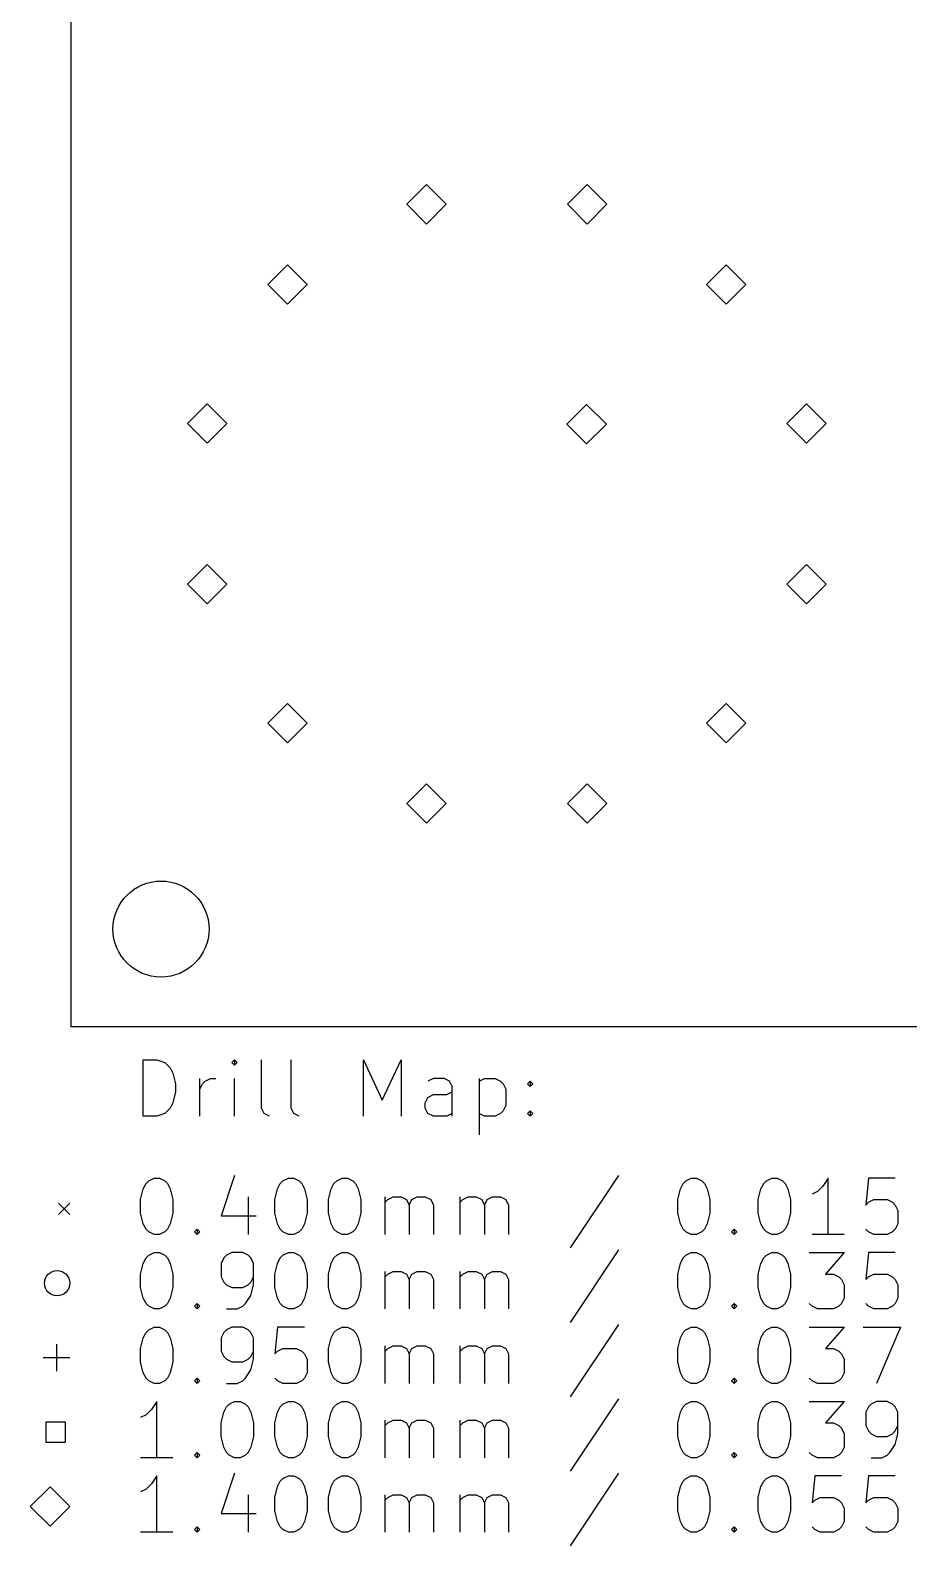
# Model space of a CAD drawing. Extents: x 66 to 189, y -161 to -36.
# Drawn here: x 66 to 97.1, y -161.1 to -107.4 of the extents above; entities that cross this region are included whole.
import ezdxf

# ---------------------------------------------------------------- set-up
doc = ezdxf.new("R2010")
doc.units = 0
doc.layers.add('BLACK', color=7, linetype='CONTINUOUS')

msp = doc.modelspace()

# ---------------------------------------------------------------- linework, layer by layer
at = {"layer": 'BLACK', "linetype": 'CONTINUOUS'}
for p, q in [((67.4, -142.7), (67.4, -35.6)), ((80.003, -112.822), (79.303, -113.522)), ((80.703, -113.522), (80.003, -112.822)), ((85.697, -112.822), (84.997, -113.522)), ((86.397, -113.522), (85.697, -112.822)), ((79.303, -113.522), (80.003, -114.222)), ((80.003, -114.222), (80.703, -113.522)), ((84.997, -113.522), (85.697, -114.222)), ((85.697, -114.222), (86.397, -113.522)), ((75.072, -115.669), (74.372, -116.369)), ((75.772, -116.369), (75.072, -115.669)), ((90.628, -115.669), (89.928, -116.369)), ((91.328, -116.369), (90.628, -115.669)), ((74.372, -116.369), (75.072, -117.069)), ((75.072, -117.069), (75.772, -116.369)), ((89.928, -116.369), (90.628, -117.069)), ((90.628, -117.069), (91.328, -116.369)), ((72.225, -120.6), (71.525, -121.3)), ((72.925, -121.3), (72.225, -120.6)), ((85.678, -120.619), (84.978, -121.319)), ((86.378, -121.319), (85.678, -120.619)), ((93.475, -120.6), (92.775, -121.3)), ((94.175, -121.3), (93.475, -120.6)), ((71.525, -121.3), (72.225, -122)), ((72.225, -122), (72.925, -121.3)), ((84.978, -121.319), (85.678, -122.019)), ((85.678, -122.019), (86.378, -121.319)), ((92.775, -121.3), (93.475, -122)), ((93.475, -122), (94.175, -121.3)), ((72.225, -126.294), (71.525, -126.994)), ((72.925, -126.994), (72.225, -126.294)), ((93.475, -126.294), (92.775, -126.994)), ((94.175, -126.994), (93.475, -126.294)), ((71.525, -126.994), (72.225, -127.694)), ((72.225, -127.694), (72.925, -126.994)), ((92.775, -126.994), (93.475, -127.694)), ((93.475, -127.694), (94.175, -126.994)), ((75.072, -131.225), (74.372, -131.925)), ((75.772, -131.925), (75.072, -131.225)), ((90.628, -131.225), (89.928, -131.925)), ((91.328, -131.925), (90.628, -131.225)), ((74.372, -131.925), (75.072, -132.625)), ((75.072, -132.625), (75.772, -131.925)), ((89.928, -131.925), (90.628, -132.625)), ((90.628, -132.625), (91.328, -131.925)), ((80.003, -134.072), (79.303, -134.772)), ((80.703, -134.772), (80.003, -134.072)), ((85.697, -134.072), (84.997, -134.772)), ((86.397, -134.772), (85.697, -134.072)), ((79.303, -134.772), (80.003, -135.472)), ((80.003, -135.472), (80.703, -134.772)), ((84.997, -134.772), (85.697, -135.472)), ((85.697, -135.472), (86.397, -134.772)), ((188.8, -142.7), (67.4, -142.7)), ((69.957768, -145.864838), (69.957768, -143.864838)), ((69.957768, -143.864838), (70.433958, -143.864838)), ((70.433958, -143.864838), (70.719673, -143.960076)), ((70.719673, -143.960076), (70.910149, -144.150552)), ((73.195863, -143.864838), (73.100625, -143.960076)), ((73.100625, -143.960076), (73.195863, -144.055314)), ((73.291101, -143.960076), (73.195863, -143.864838)), ((73.195863, -143.864838), (73.195863, -144.055314)), ((73.195863, -144.055314), (73.291101, -143.960076)), ((74.148244, -145.579123), (74.148244, -143.864838)), ((75.195863, -145.579123), (75.195863, -143.864838)), ((77.767292, -145.864838), (77.767292, -143.864838)), ((77.767292, -143.864838), (78.433959, -145.293409)), ((78.433959, -145.293409), (79.100625, -143.864838)), ((79.100625, -143.864838), (79.100625, -145.864838)), ((70.910149, -144.150552), (71.005387, -144.341028)), ((71.005387, -144.341028), (71.100625, -144.72198)), ((71.957768, -145.864838), (71.957768, -144.531504)), ((72.148244, -144.626742), (72.33872, -144.531504)), ((72.33872, -144.531504), (72.529197, -144.531504)), ((73.195863, -145.864838), (73.195863, -144.531504)), ((80.243482, -144.531504), (80.053006, -144.626742)), ((80.624435, -144.531504), (80.243482, -144.531504)), ((80.814911, -144.626742), (80.624435, -144.531504)), ((81.86253, -144.531504), (81.86253, -146.531504)), ((81.86253, -144.626742), (82.053006, -144.531504)), ((82.053006, -144.531504), (82.433959, -144.531504)), ((82.433959, -144.531504), (82.624435, -144.626742)), ((71.100625, -145.007695), (71.005387, -145.388647)), ((71.100625, -144.72198), (71.100625, -145.007695)), ((71.957768, -144.912457), (72.053006, -144.72198)), ((72.053006, -144.72198), (72.148244, -144.626742)), ((80.053006, -145.198171), (80.243482, -145.102933)), ((80.243482, -145.102933), (80.719673, -145.102933)), ((80.719673, -145.102933), (80.910149, -145.007695)), ((80.910149, -144.817219), (80.814911, -144.626742)), ((80.910149, -145.864838), (80.910149, -144.817219)), ((82.624435, -144.626742), (82.719673, -144.72198)), ((82.719673, -144.72198), (82.814911, -144.912457)), ((82.814911, -144.912457), (82.814911, -145.483885)), ((83.576816, -144.72198), (83.672054, -144.626742)), ((83.672054, -144.817219), (83.576816, -144.72198)), ((83.672054, -144.626742), (83.767292, -144.72198)), ((83.672054, -144.626742), (83.672054, -144.817219)), ((83.767292, -144.72198), (83.672054, -144.817219)), ((70.910149, -145.579123), (70.719673, -145.7696)), ((71.005387, -145.388647), (70.910149, -145.579123)), ((74.243482, -145.7696), (74.148244, -145.579123)), ((75.291101, -145.7696), (75.195863, -145.579123)), ((79.957768, -145.388647), (80.053006, -145.198171)), ((79.957768, -145.579123), (79.957768, -145.388647)), ((80.053006, -145.7696), (79.957768, -145.579123)), ((82.814911, -145.483885), (82.719673, -145.674361)), ((70.433958, -145.864838), (69.957768, -145.864838)), ((70.719673, -145.7696), (70.433958, -145.864838)), ((74.433958, -145.864838), (74.243482, -145.7696)), ((75.481577, -145.864838), (75.291101, -145.7696)), ((80.243482, -145.864838), (80.053006, -145.7696)), ((80.719673, -145.864838), (80.243482, -145.864838)), ((80.910149, -145.7696), (80.719673, -145.864838)), ((82.053006, -145.864838), (81.86253, -145.7696)), ((82.433959, -145.864838), (82.053006, -145.864838)), ((82.624435, -145.7696), (82.433959, -145.864838)), ((82.719673, -145.674361), (82.624435, -145.7696)), ((83.576816, -145.7696), (83.672054, -145.674361)), ((83.672054, -145.864838), (83.576816, -145.7696)), ((83.672054, -145.674361), (83.767292, -145.7696)), ((83.672054, -145.674361), (83.672054, -145.864838)), ((83.767292, -145.7696), (83.672054, -145.864838)), ((69.957768, -148.44579), (70.053006, -148.255314)), ((70.053006, -148.255314), (70.148244, -148.160076)), ((70.148244, -148.160076), (70.33872, -148.064838)), ((70.33872, -148.064838), (70.529197, -148.064838)), ((70.529197, -148.064838), (70.719673, -148.160076)), ((70.719673, -148.160076), (70.814911, -148.255314)), ((70.814911, -148.255314), (70.910149, -148.44579)), ((73.195863, -147.9696), (72.719673, -149.398171)), ((74.719673, -148.44579), (74.814911, -148.255314)), ((74.814911, -148.255314), (74.910149, -148.160076)), ((74.910149, -148.160076), (75.100625, -148.064838)), ((75.100625, -148.064838), (75.291102, -148.064838)), ((75.291102, -148.064838), (75.481578, -148.160076)), ((75.481578, -148.160076), (75.576816, -148.255314)), ((75.576816, -148.255314), (75.672054, -148.44579)), ((76.624435, -148.44579), (76.719673, -148.255314)), ((76.719673, -148.255314), (76.814911, -148.160076)), ((76.814911, -148.160076), (77.005387, -148.064838)), ((77.005387, -148.064838), (77.195864, -148.064838)), ((77.195864, -148.064838), (77.38634, -148.160076)), ((77.38634, -148.160076), (77.481578, -148.255314)), ((77.481578, -148.255314), (77.576816, -148.44579)), ((86.814912, -147.9696), (85.100627, -150.541028)), ((89.005389, -148.44579), (89.100627, -148.255314)), ((89.100627, -148.255314), (89.195865, -148.160076)), ((89.195865, -148.160076), (89.386341, -148.064838)), ((89.386341, -148.064838), (89.576818, -148.064838)), ((89.576818, -148.064838), (89.767294, -148.160076)), ((89.767294, -148.160076), (89.862532, -148.255314)), ((89.862532, -148.255314), (89.95777, -148.44579)), ((91.862532, -148.44579), (91.95777, -148.255314)), ((91.95777, -148.255314), (92.053008, -148.160076)), ((92.053008, -148.160076), (92.243484, -148.064838)), ((92.243484, -148.064838), (92.433961, -148.064838)), ((92.433961, -148.064838), (92.624437, -148.160076)), ((92.624437, -148.160076), (92.719675, -148.255314)), ((92.719675, -148.255314), (92.814913, -148.44579)), ((94.053008, -148.350552), (93.862532, -148.541028)), ((94.243484, -148.064838), (94.053008, -148.350552)), ((94.243484, -150.064838), (94.243484, -148.064838)), ((95.672056, -148.064838), (95.576818, -149.017219)), ((96.624437, -148.064838), (95.672056, -148.064838)), ((69.86253, -148.826742), (69.957768, -148.44579)), ((69.86253, -149.302933), (69.86253, -148.826742)), ((70.910149, -148.44579), (71.005387, -148.826742)), ((71.005387, -148.826742), (71.005387, -149.302933)), ((73.672054, -148.731504), (73.672054, -150.064838)), ((74.624435, -148.826742), (74.719673, -148.44579)), ((74.624435, -149.302933), (74.624435, -148.826742)), ((75.672054, -148.44579), (75.767292, -148.826742)), ((75.767292, -148.826742), (75.767292, -149.302933)), ((76.529197, -148.826742), (76.624435, -148.44579)), ((76.529197, -149.302933), (76.529197, -148.826742)), ((77.576816, -148.44579), (77.672054, -148.826742)), ((77.672054, -148.826742), (77.672054, -149.302933)), ((78.529197, -150.064838), (78.529197, -148.731504)), ((78.529197, -148.92198), (78.624435, -148.826742)), ((78.624435, -148.826742), (78.814911, -148.731504)), ((78.814911, -148.731504), (79.100626, -148.731504)), ((79.100626, -148.731504), (79.291102, -148.826742)), ((79.291102, -148.826742), (79.38634, -149.017219)), ((79.38634, -149.017219), (79.481578, -148.826742)), ((79.481578, -148.826742), (79.672054, -148.731504)), ((79.672054, -148.731504), (79.957768, -148.731504)), ((79.957768, -148.731504), (80.148245, -148.826742)), ((80.148245, -148.826742), (80.243483, -149.017219)), ((81.195864, -150.064838), (81.195864, -148.731504)), ((81.195864, -148.92198), (81.291102, -148.826742)), ((81.291102, -148.826742), (81.481578, -148.731504)), ((81.481578, -148.731504), (81.767293, -148.731504)), ((81.767293, -148.731504), (81.957769, -148.826742)), ((81.957769, -148.826742), (82.053007, -149.017219)), ((82.053007, -149.017219), (82.148245, -148.826742)), ((82.148245, -148.826742), (82.338721, -148.731504)), ((82.338721, -148.731504), (82.624435, -148.731504)), ((82.624435, -148.731504), (82.814912, -148.826742)), ((82.814912, -148.826742), (82.91015, -149.017219)), ((88.910151, -148.826742), (89.005389, -148.44579)), ((88.910151, -149.302933), (88.910151, -148.826742)), ((89.95777, -148.44579), (90.053008, -148.826742)), ((90.053008, -148.826742), (90.053008, -149.302933)), ((91.767294, -148.826742), (91.862532, -148.44579)), ((91.767294, -149.302933), (91.767294, -148.826742)), ((92.814913, -148.44579), (92.910151, -148.826742)), ((92.910151, -148.826742), (92.910151, -149.302933)), ((93.862532, -148.541028), (93.672056, -148.636266)), ((95.672056, -148.92198), (95.862532, -148.826742)), ((95.862532, -148.826742), (96.338723, -148.826742)), ((96.338723, -148.826742), (96.529199, -148.92198)), ((66.95, -148.95), (67.35, -149.35)), ((67.35, -148.95), (66.95, -149.35)), ((69.957768, -149.683885), (69.86253, -149.302933)), ((71.005387, -149.302933), (70.910149, -149.683885)), ((72.719673, -149.398171), (73.957768, -149.398171)), ((74.719673, -149.683885), (74.624435, -149.302933)), ((75.767292, -149.302933), (75.672054, -149.683885)), ((76.624435, -149.683885), (76.529197, -149.302933)), ((77.672054, -149.302933), (77.576816, -149.683885)), ((79.38634, -149.017219), (79.38634, -150.064838)), ((80.243483, -149.017219), (80.243483, -150.064838)), ((82.053007, -149.017219), (82.053007, -150.064838)), ((82.91015, -149.017219), (82.91015, -150.064838)), ((89.005389, -149.683885), (88.910151, -149.302933)), ((90.053008, -149.302933), (89.95777, -149.683885)), ((91.862532, -149.683885), (91.767294, -149.302933)), ((92.910151, -149.302933), (92.814913, -149.683885)), ((95.576818, -149.017219), (95.672056, -148.92198)), ((96.529199, -148.92198), (96.624437, -149.017219)), ((96.624437, -149.017219), (96.719675, -149.207695)), ((96.719675, -149.207695), (96.719675, -149.683885)), ((70.053006, -149.874361), (69.957768, -149.683885)), ((70.148244, -149.9696), (70.053006, -149.874361)), ((70.814911, -149.874361), (70.719673, -149.9696)), ((70.910149, -149.683885), (70.814911, -149.874361)), ((71.767292, -149.9696), (71.86253, -149.874361)), ((71.86253, -149.874361), (71.957768, -149.9696)), ((71.86253, -149.874361), (71.86253, -150.064838)), ((74.814911, -149.874361), (74.719673, -149.683885)), ((74.910149, -149.9696), (74.814911, -149.874361)), ((75.576816, -149.874361), (75.481578, -149.9696)), ((75.672054, -149.683885), (75.576816, -149.874361)), ((76.719673, -149.874361), (76.624435, -149.683885)), ((76.814911, -149.9696), (76.719673, -149.874361)), ((77.481578, -149.874361), (77.38634, -149.9696)), ((77.576816, -149.683885), (77.481578, -149.874361)), ((89.100627, -149.874361), (89.005389, -149.683885)), ((89.195865, -149.9696), (89.100627, -149.874361)), ((89.862532, -149.874361), (89.767294, -149.9696)), ((89.95777, -149.683885), (89.862532, -149.874361)), ((90.814913, -149.9696), (90.910151, -149.874361)), ((90.910151, -149.874361), (91.005389, -149.9696)), ((90.910151, -149.874361), (90.910151, -150.064838)), ((91.95777, -149.874361), (91.862532, -149.683885)), ((92.053008, -149.9696), (91.95777, -149.874361)), ((92.719675, -149.874361), (92.624437, -149.9696)), ((92.814913, -149.683885), (92.719675, -149.874361)), ((95.672056, -149.9696), (95.576818, -149.874361)), ((96.624437, -149.874361), (96.529199, -149.9696)), ((96.719675, -149.683885), (96.624437, -149.874361)), ((70.33872, -150.064838), (70.148244, -149.9696)), ((70.529197, -150.064838), (70.33872, -150.064838)), ((70.719673, -149.9696), (70.529197, -150.064838)), ((71.86253, -150.064838), (71.767292, -149.9696)), ((71.957768, -149.9696), (71.86253, -150.064838)), ((75.100625, -150.064838), (74.910149, -149.9696)), ((75.291102, -150.064838), (75.100625, -150.064838)), ((75.481578, -149.9696), (75.291102, -150.064838)), ((77.005387, -150.064838), (76.814911, -149.9696)), ((77.195864, -150.064838), (77.005387, -150.064838)), ((77.38634, -149.9696), (77.195864, -150.064838)), ((89.386341, -150.064838), (89.195865, -149.9696)), ((89.576818, -150.064838), (89.386341, -150.064838)), ((89.767294, -149.9696), (89.576818, -150.064838)), ((90.910151, -150.064838), (90.814913, -149.9696)), ((91.005389, -149.9696), (90.910151, -150.064838)), ((92.243484, -150.064838), (92.053008, -149.9696)), ((92.433961, -150.064838), (92.243484, -150.064838)), ((92.624437, -149.9696), (92.433961, -150.064838)), ((94.814913, -150.064838), (93.672056, -150.064838)), ((95.862532, -150.064838), (95.672056, -149.9696)), ((96.338723, -150.064838), (95.862532, -150.064838)), ((96.529199, -149.9696), (96.338723, -150.064838)), ((69.957768, -151.08579), (70.053006, -150.895314)), ((70.053006, -150.895314), (70.148244, -150.800076)), ((70.148244, -150.800076), (70.33872, -150.704838)), ((70.33872, -150.704838), (70.529197, -150.704838)), ((70.529197, -150.704838), (70.719673, -150.800076)), ((70.719673, -150.800076), (70.814911, -150.895314)), ((70.814911, -150.895314), (70.910149, -151.08579)), ((72.814911, -150.895314), (72.719673, -151.08579)), ((72.910149, -150.800076), (72.814911, -150.895314)), ((73.100625, -150.704838), (72.910149, -150.800076)), ((73.481578, -150.704838), (73.100625, -150.704838)), ((73.672054, -150.800076), (73.481578, -150.704838)), ((73.767292, -150.895314), (73.672054, -150.800076)), ((73.86253, -151.08579), (73.767292, -150.895314)), ((74.719673, -151.08579), (74.814911, -150.895314)), ((74.814911, -150.895314), (74.910149, -150.800076)), ((74.910149, -150.800076), (75.100625, -150.704838)), ((75.100625, -150.704838), (75.291102, -150.704838)), ((75.291102, -150.704838), (75.481578, -150.800076)), ((75.481578, -150.800076), (75.576816, -150.895314)), ((75.576816, -150.895314), (75.672054, -151.08579)), ((76.624435, -151.08579), (76.719673, -150.895314)), ((76.719673, -150.895314), (76.814911, -150.800076)), ((76.814911, -150.800076), (77.005387, -150.704838)), ((77.005387, -150.704838), (77.195864, -150.704838)), ((77.195864, -150.704838), (77.38634, -150.800076)), ((77.38634, -150.800076), (77.481578, -150.895314)), ((77.481578, -150.895314), (77.576816, -151.08579)), ((86.814912, -150.6096), (85.100627, -153.181028)), ((89.005389, -151.08579), (89.100627, -150.895314)), ((89.100627, -150.895314), (89.195865, -150.800076)), ((89.195865, -150.800076), (89.386341, -150.704838)), ((89.386341, -150.704838), (89.576818, -150.704838)), ((89.576818, -150.704838), (89.767294, -150.800076)), ((89.767294, -150.800076), (89.862532, -150.895314)), ((89.862532, -150.895314), (89.95777, -151.08579)), ((91.862532, -151.08579), (91.95777, -150.895314)), ((91.95777, -150.895314), (92.053008, -150.800076)), ((92.053008, -150.800076), (92.243484, -150.704838)), ((92.243484, -150.704838), (92.433961, -150.704838)), ((92.433961, -150.704838), (92.624437, -150.800076)), ((92.624437, -150.800076), (92.719675, -150.895314)), ((92.719675, -150.895314), (92.814913, -151.08579)), ((93.576818, -150.704838), (94.814913, -150.704838)), ((94.814913, -150.704838), (94.148246, -151.466742)), ((95.672056, -150.704838), (95.576818, -151.657219)), ((96.624437, -150.704838), (95.672056, -150.704838)), ((69.86253, -151.466742), (69.957768, -151.08579)), ((69.86253, -151.942933), (69.86253, -151.466742)), ((70.910149, -151.08579), (71.005387, -151.466742)), ((71.005387, -151.466742), (71.005387, -151.942933)), ((72.719673, -151.08579), (72.719673, -151.56198)), ((72.719673, -151.56198), (72.814911, -151.752457)), ((73.767292, -151.752457), (73.86253, -151.56198)), ((73.86253, -151.847695), (73.86253, -151.08579)), ((74.624435, -151.466742), (74.719673, -151.08579)), ((74.624435, -151.942933), (74.624435, -151.466742)), ((75.672054, -151.08579), (75.767292, -151.466742)), ((75.767292, -151.466742), (75.767292, -151.942933)), ((76.529197, -151.466742), (76.624435, -151.08579)), ((76.529197, -151.942933), (76.529197, -151.466742)), ((77.576816, -151.08579), (77.672054, -151.466742)), ((77.672054, -151.466742), (77.672054, -151.942933)), ((78.529197, -152.704838), (78.529197, -151.371504)), ((78.529197, -151.56198), (78.624435, -151.466742)), ((78.624435, -151.466742), (78.814911, -151.371504)), ((78.814911, -151.371504), (79.100626, -151.371504)), ((79.100626, -151.371504), (79.291102, -151.466742)), ((79.291102, -151.466742), (79.38634, -151.657219)), ((79.38634, -151.657219), (79.481578, -151.466742)), ((79.481578, -151.466742), (79.672054, -151.371504)), ((79.672054, -151.371504), (79.957768, -151.371504)), ((79.957768, -151.371504), (80.148245, -151.466742)), ((80.148245, -151.466742), (80.243483, -151.657219)), ((81.195864, -152.704838), (81.195864, -151.371504)), ((81.195864, -151.56198), (81.291102, -151.466742)), ((81.291102, -151.466742), (81.481578, -151.371504)), ((81.481578, -151.371504), (81.767293, -151.371504)), ((81.767293, -151.371504), (81.957769, -151.466742)), ((81.957769, -151.466742), (82.053007, -151.657219)), ((82.053007, -151.657219), (82.148245, -151.466742)), ((82.148245, -151.466742), (82.338721, -151.371504)), ((82.338721, -151.371504), (82.624435, -151.371504)), ((82.624435, -151.371504), (82.814912, -151.466742)), ((82.814912, -151.466742), (82.91015, -151.657219)), ((88.910151, -151.466742), (89.005389, -151.08579)), ((88.910151, -151.942933), (88.910151, -151.466742)), ((89.95777, -151.08579), (90.053008, -151.466742)), ((90.053008, -151.466742), (90.053008, -151.942933)), ((91.767294, -151.466742), (91.862532, -151.08579)), ((91.767294, -151.942933), (91.767294, -151.466742)), ((92.814913, -151.08579), (92.910151, -151.466742)), ((92.910151, -151.466742), (92.910151, -151.942933)), ((94.148246, -151.466742), (94.433961, -151.466742)), ((94.433961, -151.466742), (94.624437, -151.56198)), ((94.624437, -151.56198), (94.719675, -151.657219)), ((95.576818, -151.657219), (95.672056, -151.56198)), ((95.672056, -151.56198), (95.862532, -151.466742)), ((95.862532, -151.466742), (96.338723, -151.466742)), ((96.338723, -151.466742), (96.529199, -151.56198)), ((96.529199, -151.56198), (96.624437, -151.657219)), ((69.957768, -152.323885), (69.86253, -151.942933)), ((71.005387, -151.942933), (70.910149, -152.323885)), ((72.814911, -151.752457), (72.910149, -151.847695)), ((72.910149, -151.847695), (73.100625, -151.942933)), ((73.100625, -151.942933), (73.481578, -151.942933)), ((73.481578, -151.942933), (73.672054, -151.847695)), ((73.672054, -151.847695), (73.767292, -151.752457)), ((73.767292, -152.228647), (73.86253, -151.847695)), ((74.719673, -152.323885), (74.624435, -151.942933)), ((75.767292, -151.942933), (75.672054, -152.323885)), ((76.624435, -152.323885), (76.529197, -151.942933)), ((77.672054, -151.942933), (77.576816, -152.323885)), ((79.38634, -151.657219), (79.38634, -152.704838)), ((80.243483, -151.657219), (80.243483, -152.704838)), ((82.053007, -151.657219), (82.053007, -152.704838)), ((82.91015, -151.657219), (82.91015, -152.704838)), ((89.005389, -152.323885), (88.910151, -151.942933)), ((90.053008, -151.942933), (89.95777, -152.323885)), ((91.862532, -152.323885), (91.767294, -151.942933)), ((92.910151, -151.942933), (92.814913, -152.323885)), ((94.719675, -151.657219), (94.814913, -151.847695)), ((94.814913, -151.847695), (94.814913, -152.323885)), ((96.624437, -151.657219), (96.719675, -151.847695)), ((96.719675, -151.847695), (96.719675, -152.323885)), ((70.053006, -152.514361), (69.957768, -152.323885)), ((70.148244, -152.6096), (70.053006, -152.514361)), ((70.33872, -152.704838), (70.148244, -152.6096)), ((70.719673, -152.6096), (70.529197, -152.704838)), ((70.814911, -152.514361), (70.719673, -152.6096)), ((70.910149, -152.323885), (70.814911, -152.514361)), ((71.767292, -152.6096), (71.86253, -152.514361)), ((71.86253, -152.704838), (71.767292, -152.6096)), ((71.86253, -152.514361), (71.957768, -152.6096)), ((71.86253, -152.514361), (71.86253, -152.704838)), ((71.957768, -152.6096), (71.86253, -152.704838)), ((73.291101, -152.704838), (73.481578, -152.6096)), ((73.481578, -152.6096), (73.576816, -152.514361)), ((73.576816, -152.514361), (73.767292, -152.228647)), ((74.814911, -152.514361), (74.719673, -152.323885)), ((74.910149, -152.6096), (74.814911, -152.514361)), ((75.100625, -152.704838), (74.910149, -152.6096)), ((75.481578, -152.6096), (75.291102, -152.704838)), ((75.576816, -152.514361), (75.481578, -152.6096)), ((75.672054, -152.323885), (75.576816, -152.514361)), ((76.719673, -152.514361), (76.624435, -152.323885)), ((76.814911, -152.6096), (76.719673, -152.514361)), ((77.005387, -152.704838), (76.814911, -152.6096)), ((77.38634, -152.6096), (77.195864, -152.704838)), ((77.481578, -152.514361), (77.38634, -152.6096)), ((77.576816, -152.323885), (77.481578, -152.514361)), ((89.100627, -152.514361), (89.005389, -152.323885)), ((89.195865, -152.6096), (89.100627, -152.514361)), ((89.386341, -152.704838), (89.195865, -152.6096)), ((89.767294, -152.6096), (89.576818, -152.704838)), ((89.862532, -152.514361), (89.767294, -152.6096)), ((89.95777, -152.323885), (89.862532, -152.514361)), ((90.814913, -152.6096), (90.910151, -152.514361)), ((90.910151, -152.704838), (90.814913, -152.6096)), ((90.910151, -152.514361), (91.005389, -152.6096)), ((90.910151, -152.514361), (90.910151, -152.704838)), ((91.005389, -152.6096), (90.910151, -152.704838)), ((91.95777, -152.514361), (91.862532, -152.323885)), ((92.053008, -152.6096), (91.95777, -152.514361)), ((92.243484, -152.704838), (92.053008, -152.6096)), ((92.624437, -152.6096), (92.433961, -152.704838)), ((92.719675, -152.514361), (92.624437, -152.6096)), ((92.814913, -152.323885), (92.719675, -152.514361)), ((93.672056, -152.6096), (93.576818, -152.514361)), ((93.862532, -152.704838), (93.672056, -152.6096)), ((94.624437, -152.6096), (94.433961, -152.704838)), ((94.719675, -152.514361), (94.624437, -152.6096)), ((94.814913, -152.323885), (94.719675, -152.514361)), ((95.672056, -152.6096), (95.576818, -152.514361)), ((95.862532, -152.704838), (95.672056, -152.6096)), ((96.529199, -152.6096), (96.338723, -152.704838)), ((96.624437, -152.514361), (96.529199, -152.6096)), ((96.719675, -152.323885), (96.624437, -152.514361)), ((70.529197, -152.704838), (70.33872, -152.704838)), ((72.910149, -152.704838), (73.291101, -152.704838)), ((75.291102, -152.704838), (75.100625, -152.704838)), ((77.195864, -152.704838), (77.005387, -152.704838)), ((89.576818, -152.704838), (89.386341, -152.704838)), ((92.433961, -152.704838), (92.243484, -152.704838)), ((94.433961, -152.704838), (93.862532, -152.704838)), ((96.338723, -152.704838), (95.862532, -152.704838)), ((69.86253, -154.106742), (69.957768, -153.72579)), ((69.957768, -153.72579), (70.053006, -153.535314)), ((70.053006, -153.535314), (70.148244, -153.440076)), ((70.148244, -153.440076), (70.33872, -153.344838)), ((70.33872, -153.344838), (70.529197, -153.344838)), ((70.529197, -153.344838), (70.719673, -153.440076)), ((70.719673, -153.440076), (70.814911, -153.535314)), ((70.814911, -153.535314), (70.910149, -153.72579)), ((70.910149, -153.72579), (71.005387, -154.106742)), ((72.814911, -153.535314), (72.719673, -153.72579)), ((72.719673, -153.72579), (72.719673, -154.20198)), ((72.910149, -153.440076), (72.814911, -153.535314)), ((73.100625, -153.344838), (72.910149, -153.440076)), ((73.481578, -153.344838), (73.100625, -153.344838)), ((73.672054, -153.440076), (73.481578, -153.344838)), ((73.767292, -153.535314), (73.672054, -153.440076)), ((73.86253, -153.72579), (73.767292, -153.535314)), ((73.86253, -154.487695), (73.86253, -153.72579)), ((74.719673, -153.344838), (74.624435, -154.297219)), ((75.672054, -153.344838), (74.719673, -153.344838)), ((76.529197, -154.106742), (76.624435, -153.72579)), ((76.624435, -153.72579), (76.719673, -153.535314)), ((76.719673, -153.535314), (76.814911, -153.440076)), ((76.814911, -153.440076), (77.005387, -153.344838)), ((77.005387, -153.344838), (77.195864, -153.344838)), ((77.195864, -153.344838), (77.38634, -153.440076)), ((77.38634, -153.440076), (77.481578, -153.535314)), ((77.481578, -153.535314), (77.576816, -153.72579)), ((77.576816, -153.72579), (77.672054, -154.106742)), ((86.814912, -153.2496), (85.100627, -155.821028)), ((88.910151, -154.106742), (89.005389, -153.72579)), ((89.005389, -153.72579), (89.100627, -153.535314)), ((89.100627, -153.535314), (89.195865, -153.440076)), ((89.195865, -153.440076), (89.386341, -153.344838)), ((89.386341, -153.344838), (89.576818, -153.344838)), ((89.576818, -153.344838), (89.767294, -153.440076)), ((89.767294, -153.440076), (89.862532, -153.535314)), ((89.862532, -153.535314), (89.95777, -153.72579)), ((89.95777, -153.72579), (90.053008, -154.106742)), ((91.767294, -154.106742), (91.862532, -153.72579)), ((91.862532, -153.72579), (91.95777, -153.535314)), ((91.95777, -153.535314), (92.053008, -153.440076)), ((92.053008, -153.440076), (92.243484, -153.344838)), ((92.243484, -153.344838), (92.433961, -153.344838)), ((92.433961, -153.344838), (92.624437, -153.440076)), ((92.624437, -153.440076), (92.719675, -153.535314)), ((92.719675, -153.535314), (92.814913, -153.72579)), ((92.814913, -153.72579), (92.910151, -154.106742)), ((93.576818, -153.344838), (94.814913, -153.344838)), ((94.814913, -153.344838), (94.148246, -154.106742)), ((95.48158, -153.344838), (96.814913, -153.344838)), ((96.814913, -153.344838), (95.95777, -155.344838)), ((66.875, -153.955), (66.875, -154.905)), ((69.86253, -154.582933), (69.86253, -154.106742)), ((71.005387, -154.106742), (71.005387, -154.582933)), ((72.719673, -154.20198), (72.814911, -154.392457)), ((73.767292, -154.392457), (73.86253, -154.20198)), ((74.624435, -154.297219), (74.719673, -154.20198)), ((74.719673, -154.20198), (74.910149, -154.106742)), ((74.910149, -154.106742), (75.38634, -154.106742)), ((75.38634, -154.106742), (75.576816, -154.20198)), ((75.576816, -154.20198), (75.672054, -154.297219)), ((76.529197, -154.582933), (76.529197, -154.106742)), ((77.672054, -154.106742), (77.672054, -154.582933)), ((78.529197, -155.344838), (78.529197, -154.011504)), ((78.529197, -154.20198), (78.624435, -154.106742)), ((78.624435, -154.106742), (78.814911, -154.011504)), ((78.814911, -154.011504), (79.100626, -154.011504)), ((79.100626, -154.011504), (79.291102, -154.106742)), ((79.291102, -154.106742), (79.38634, -154.297219)), ((79.38634, -154.297219), (79.481578, -154.106742)), ((79.481578, -154.106742), (79.672054, -154.011504)), ((79.672054, -154.011504), (79.957768, -154.011504)), ((79.957768, -154.011504), (80.148245, -154.106742)), ((80.148245, -154.106742), (80.243483, -154.297219)), ((81.195864, -155.344838), (81.195864, -154.011504)), ((81.195864, -154.20198), (81.291102, -154.106742)), ((81.291102, -154.106742), (81.481578, -154.011504)), ((81.481578, -154.011504), (81.767293, -154.011504)), ((81.767293, -154.011504), (81.957769, -154.106742)), ((81.957769, -154.106742), (82.053007, -154.297219)), ((82.053007, -154.297219), (82.148245, -154.106742)), ((82.148245, -154.106742), (82.338721, -154.011504)), ((82.338721, -154.011504), (82.624435, -154.011504)), ((82.624435, -154.011504), (82.814912, -154.106742)), ((82.814912, -154.106742), (82.91015, -154.297219)), ((88.910151, -154.582933), (88.910151, -154.106742)), ((90.053008, -154.106742), (90.053008, -154.582933)), ((91.767294, -154.582933), (91.767294, -154.106742)), ((92.910151, -154.106742), (92.910151, -154.582933)), ((94.148246, -154.106742), (94.433961, -154.106742)), ((94.433961, -154.106742), (94.624437, -154.20198)), ((94.624437, -154.20198), (94.719675, -154.297219)), ((66.4, -154.43), (67.35, -154.43)), ((69.957768, -154.963885), (69.86253, -154.582933)), ((71.005387, -154.582933), (70.910149, -154.963885)), ((72.814911, -154.392457), (72.910149, -154.487695)), ((72.910149, -154.487695), (73.100625, -154.582933)), ((73.100625, -154.582933), (73.481578, -154.582933)), ((73.481578, -154.582933), (73.672054, -154.487695)), ((73.672054, -154.487695), (73.767292, -154.392457)), ((73.767292, -154.868647), (73.86253, -154.487695)), ((75.672054, -154.297219), (75.767292, -154.487695)), ((75.767292, -154.487695), (75.767292, -154.963885)), ((76.624435, -154.963885), (76.529197, -154.582933)), ((77.672054, -154.582933), (77.576816, -154.963885)), ((79.38634, -154.297219), (79.38634, -155.344838)), ((80.243483, -154.297219), (80.243483, -155.344838)), ((82.053007, -154.297219), (82.053007, -155.344838)), ((82.91015, -154.297219), (82.91015, -155.344838)), ((89.005389, -154.963885), (88.910151, -154.582933)), ((90.053008, -154.582933), (89.95777, -154.963885)), ((91.862532, -154.963885), (91.767294, -154.582933)), ((92.910151, -154.582933), (92.814913, -154.963885)), ((94.719675, -154.297219), (94.814913, -154.487695)), ((94.814913, -154.487695), (94.814913, -154.963885)), ((70.053006, -155.154361), (69.957768, -154.963885)), ((70.148244, -155.2496), (70.053006, -155.154361)), ((70.33872, -155.344838), (70.148244, -155.2496)), ((70.719673, -155.2496), (70.529197, -155.344838)), ((70.814911, -155.154361), (70.719673, -155.2496)), ((70.910149, -154.963885), (70.814911, -155.154361)), ((71.767292, -155.2496), (71.86253, -155.154361)), ((71.86253, -155.344838), (71.767292, -155.2496)), ((71.86253, -155.154361), (71.957768, -155.2496)), ((71.86253, -155.154361), (71.86253, -155.344838)), ((71.957768, -155.2496), (71.86253, -155.344838)), ((73.291101, -155.344838), (73.481578, -155.2496)), ((73.481578, -155.2496), (73.576816, -155.154361)), ((73.576816, -155.154361), (73.767292, -154.868647)), ((74.719673, -155.2496), (74.624435, -155.154361)), ((74.910149, -155.344838), (74.719673, -155.2496)), ((75.576816, -155.2496), (75.38634, -155.344838)), ((75.672054, -155.154361), (75.576816, -155.2496)), ((75.767292, -154.963885), (75.672054, -155.154361)), ((76.719673, -155.154361), (76.624435, -154.963885)), ((76.814911, -155.2496), (76.719673, -155.154361)), ((77.005387, -155.344838), (76.814911, -155.2496)), ((77.38634, -155.2496), (77.195864, -155.344838)), ((77.481578, -155.154361), (77.38634, -155.2496)), ((77.576816, -154.963885), (77.481578, -155.154361)), ((89.100627, -155.154361), (89.005389, -154.963885)), ((89.195865, -155.2496), (89.100627, -155.154361)), ((89.386341, -155.344838), (89.195865, -155.2496)), ((89.767294, -155.2496), (89.576818, -155.344838)), ((89.862532, -155.154361), (89.767294, -155.2496)), ((89.95777, -154.963885), (89.862532, -155.154361)), ((90.814913, -155.2496), (90.910151, -155.154361)), ((90.910151, -155.344838), (90.814913, -155.2496)), ((90.910151, -155.154361), (91.005389, -155.2496)), ((90.910151, -155.154361), (90.910151, -155.344838)), ((91.005389, -155.2496), (90.910151, -155.344838)), ((91.95777, -155.154361), (91.862532, -154.963885)), ((92.053008, -155.2496), (91.95777, -155.154361)), ((92.243484, -155.344838), (92.053008, -155.2496)), ((92.624437, -155.2496), (92.433961, -155.344838)), ((92.719675, -155.154361), (92.624437, -155.2496)), ((92.814913, -154.963885), (92.719675, -155.154361)), ((93.672056, -155.2496), (93.576818, -155.154361)), ((93.862532, -155.344838), (93.672056, -155.2496)), ((94.624437, -155.2496), (94.433961, -155.344838)), ((94.719675, -155.154361), (94.624437, -155.2496)), ((94.814913, -154.963885), (94.719675, -155.154361)), ((70.529197, -155.344838), (70.33872, -155.344838)), ((72.910149, -155.344838), (73.291101, -155.344838)), ((75.38634, -155.344838), (74.910149, -155.344838)), ((77.195864, -155.344838), (77.005387, -155.344838)), ((89.576818, -155.344838), (89.386341, -155.344838)), ((92.433961, -155.344838), (92.243484, -155.344838)), ((94.433961, -155.344838), (93.862532, -155.344838)), ((70.243482, -156.270552), (70.053006, -156.461028)), ((70.433958, -155.984838), (70.243482, -156.270552)), ((70.433958, -157.984838), (70.433958, -155.984838)), ((72.719673, -156.746742), (72.814911, -156.36579)), ((72.814911, -156.36579), (72.910149, -156.175314)), ((72.910149, -156.175314), (73.005387, -156.080076)), ((73.005387, -156.080076), (73.195863, -155.984838)), ((73.195863, -155.984838), (73.38634, -155.984838)), ((73.38634, -155.984838), (73.576816, -156.080076)), ((73.576816, -156.080076), (73.672054, -156.175314)), ((73.672054, -156.175314), (73.767292, -156.36579)), ((73.767292, -156.36579), (73.86253, -156.746742)), ((74.624435, -156.746742), (74.719673, -156.36579)), ((74.719673, -156.36579), (74.814911, -156.175314)), ((74.814911, -156.175314), (74.910149, -156.080076)), ((74.910149, -156.080076), (75.100625, -155.984838)), ((75.100625, -155.984838), (75.291102, -155.984838)), ((75.291102, -155.984838), (75.481578, -156.080076)), ((75.481578, -156.080076), (75.576816, -156.175314)), ((75.576816, -156.175314), (75.672054, -156.36579)), ((75.672054, -156.36579), (75.767292, -156.746742)), ((76.529197, -156.746742), (76.624435, -156.36579)), ((76.624435, -156.36579), (76.719673, -156.175314)), ((76.719673, -156.175314), (76.814911, -156.080076)), ((76.814911, -156.080076), (77.005387, -155.984838)), ((77.005387, -155.984838), (77.195864, -155.984838)), ((77.195864, -155.984838), (77.38634, -156.080076)), ((77.38634, -156.080076), (77.481578, -156.175314)), ((77.481578, -156.175314), (77.576816, -156.36579)), ((77.576816, -156.36579), (77.672054, -156.746742)), ((86.814912, -155.8896), (85.100627, -158.461028)), ((88.910151, -156.746742), (89.005389, -156.36579)), ((89.005389, -156.36579), (89.100627, -156.175314)), ((89.100627, -156.175314), (89.195865, -156.080076)), ((89.195865, -156.080076), (89.386341, -155.984838)), ((89.386341, -155.984838), (89.576818, -155.984838)), ((89.576818, -155.984838), (89.767294, -156.080076)), ((89.767294, -156.080076), (89.862532, -156.175314)), ((89.862532, -156.175314), (89.95777, -156.36579)), ((89.95777, -156.36579), (90.053008, -156.746742)), ((91.767294, -156.746742), (91.862532, -156.36579)), ((91.862532, -156.36579), (91.95777, -156.175314)), ((91.95777, -156.175314), (92.053008, -156.080076)), ((92.053008, -156.080076), (92.243484, -155.984838)), ((92.243484, -155.984838), (92.433961, -155.984838)), ((92.433961, -155.984838), (92.624437, -156.080076)), ((92.624437, -156.080076), (92.719675, -156.175314)), ((92.719675, -156.175314), (92.814913, -156.36579)), ((92.814913, -156.36579), (92.910151, -156.746742)), ((93.576818, -155.984838), (94.814913, -155.984838)), ((94.814913, -155.984838), (94.148246, -156.746742)), ((95.672056, -156.175314), (95.576818, -156.36579)), ((95.576818, -156.36579), (95.576818, -156.84198)), ((95.767294, -156.080076), (95.672056, -156.175314)), ((95.95777, -155.984838), (95.767294, -156.080076)), ((96.338723, -155.984838), (95.95777, -155.984838)), ((96.529199, -156.080076), (96.338723, -155.984838)), ((96.624437, -156.175314), (96.529199, -156.080076)), ((96.719675, -156.36579), (96.624437, -156.175314)), ((96.719675, -157.127695), (96.719675, -156.36579)), ((67.203557, -156.716443), (66.496443, -156.716443)), ((66.496443, -156.716443), (66.496443, -157.423557)), ((67.203557, -157.423557), (67.203557, -156.716443)), ((70.053006, -156.461028), (69.86253, -156.556266)), ((72.719673, -157.222933), (72.719673, -156.746742)), ((73.86253, -156.746742), (73.86253, -157.222933)), ((74.624435, -157.222933), (74.624435, -156.746742)), ((75.767292, -156.746742), (75.767292, -157.222933)), ((76.529197, -157.222933), (76.529197, -156.746742)), ((77.672054, -156.746742), (77.672054, -157.222933)), ((78.529197, -157.984838), (78.529197, -156.651504)), ((78.529197, -156.84198), (78.624435, -156.746742)), ((78.624435, -156.746742), (78.814911, -156.651504)), ((78.814911, -156.651504), (79.100626, -156.651504)), ((79.100626, -156.651504), (79.291102, -156.746742)), ((79.291102, -156.746742), (79.38634, -156.937219)), ((79.38634, -156.937219), (79.481578, -156.746742)), ((79.38634, -156.937219), (79.38634, -157.984838)), ((79.481578, -156.746742), (79.672054, -156.651504)), ((79.672054, -156.651504), (79.957768, -156.651504)), ((79.957768, -156.651504), (80.148245, -156.746742)), ((80.148245, -156.746742), (80.243483, -156.937219)), ((80.243483, -156.937219), (80.243483, -157.984838)), ((81.195864, -157.984838), (81.195864, -156.651504)), ((81.195864, -156.84198), (81.291102, -156.746742)), ((81.291102, -156.746742), (81.481578, -156.651504)), ((81.481578, -156.651504), (81.767293, -156.651504)), ((81.767293, -156.651504), (81.957769, -156.746742)), ((81.957769, -156.746742), (82.053007, -156.937219)), ((82.053007, -156.937219), (82.148245, -156.746742)), ((82.053007, -156.937219), (82.053007, -157.984838)), ((82.148245, -156.746742), (82.338721, -156.651504)), ((82.338721, -156.651504), (82.624435, -156.651504)), ((82.624435, -156.651504), (82.814912, -156.746742)), ((82.814912, -156.746742), (82.91015, -156.937219)), ((82.91015, -156.937219), (82.91015, -157.984838)), ((88.910151, -157.222933), (88.910151, -156.746742)), ((90.053008, -156.746742), (90.053008, -157.222933)), ((91.767294, -157.222933), (91.767294, -156.746742)), ((92.910151, -156.746742), (92.910151, -157.222933)), ((94.148246, -156.746742), (94.433961, -156.746742)), ((94.433961, -156.746742), (94.624437, -156.84198)), ((94.624437, -156.84198), (94.719675, -156.937219)), ((94.719675, -156.937219), (94.814913, -157.127695)), ((95.576818, -156.84198), (95.672056, -157.032457)), ((96.624437, -157.032457), (96.719675, -156.84198)), ((66.496443, -157.423557), (67.203557, -157.423557)), ((72.814911, -157.603885), (72.719673, -157.222933)), ((73.86253, -157.222933), (73.767292, -157.603885)), ((74.719673, -157.603885), (74.624435, -157.222933)), ((75.767292, -157.222933), (75.672054, -157.603885)), ((76.624435, -157.603885), (76.529197, -157.222933)), ((77.672054, -157.222933), (77.576816, -157.603885)), ((89.005389, -157.603885), (88.910151, -157.222933)), ((90.053008, -157.222933), (89.95777, -157.603885)), ((91.862532, -157.603885), (91.767294, -157.222933)), ((92.910151, -157.222933), (92.814913, -157.603885)), ((94.814913, -157.127695), (94.814913, -157.603885)), ((95.672056, -157.032457), (95.767294, -157.127695)), ((95.767294, -157.127695), (95.95777, -157.222933)), ((95.95777, -157.222933), (96.338723, -157.222933)), ((96.338723, -157.222933), (96.529199, -157.127695)), ((96.529199, -157.127695), (96.624437, -157.032457)), ((96.624437, -157.508647), (96.719675, -157.127695)), ((71.005387, -157.984838), (69.86253, -157.984838)), ((71.767292, -157.8896), (71.86253, -157.794361)), ((71.86253, -157.984838), (71.767292, -157.8896)), ((71.86253, -157.794361), (71.957768, -157.8896)), ((71.86253, -157.794361), (71.86253, -157.984838)), ((71.957768, -157.8896), (71.86253, -157.984838)), ((72.910149, -157.794361), (72.814911, -157.603885)), ((73.005387, -157.8896), (72.910149, -157.794361)), ((73.195863, -157.984838), (73.005387, -157.8896)), ((73.38634, -157.984838), (73.195863, -157.984838)), ((73.576816, -157.8896), (73.38634, -157.984838)), ((73.672054, -157.794361), (73.576816, -157.8896)), ((73.767292, -157.603885), (73.672054, -157.794361)), ((74.814911, -157.794361), (74.719673, -157.603885)), ((74.910149, -157.8896), (74.814911, -157.794361)), ((75.100625, -157.984838), (74.910149, -157.8896)), ((75.291102, -157.984838), (75.100625, -157.984838)), ((75.481578, -157.8896), (75.291102, -157.984838)), ((75.576816, -157.794361), (75.481578, -157.8896)), ((75.672054, -157.603885), (75.576816, -157.794361)), ((76.719673, -157.794361), (76.624435, -157.603885)), ((76.814911, -157.8896), (76.719673, -157.794361)), ((77.005387, -157.984838), (76.814911, -157.8896)), ((77.195864, -157.984838), (77.005387, -157.984838)), ((77.38634, -157.8896), (77.195864, -157.984838)), ((77.481578, -157.794361), (77.38634, -157.8896)), ((77.576816, -157.603885), (77.481578, -157.794361)), ((89.100627, -157.794361), (89.005389, -157.603885)), ((89.195865, -157.8896), (89.100627, -157.794361)), ((89.386341, -157.984838), (89.195865, -157.8896)), ((89.576818, -157.984838), (89.386341, -157.984838)), ((89.767294, -157.8896), (89.576818, -157.984838)), ((89.862532, -157.794361), (89.767294, -157.8896)), ((89.95777, -157.603885), (89.862532, -157.794361)), ((90.814913, -157.8896), (90.910151, -157.794361)), ((90.910151, -157.984838), (90.814913, -157.8896)), ((90.910151, -157.794361), (91.005389, -157.8896)), ((90.910151, -157.794361), (90.910151, -157.984838)), ((91.005389, -157.8896), (90.910151, -157.984838)), ((91.95777, -157.794361), (91.862532, -157.603885)), ((92.053008, -157.8896), (91.95777, -157.794361)), ((92.243484, -157.984838), (92.053008, -157.8896)), ((92.433961, -157.984838), (92.243484, -157.984838)), ((92.624437, -157.8896), (92.433961, -157.984838)), ((92.719675, -157.794361), (92.624437, -157.8896)), ((92.814913, -157.603885), (92.719675, -157.794361)), ((93.672056, -157.8896), (93.576818, -157.794361)), ((93.862532, -157.984838), (93.672056, -157.8896)), ((94.433961, -157.984838), (93.862532, -157.984838)), ((94.624437, -157.8896), (94.433961, -157.984838)), ((94.719675, -157.794361), (94.624437, -157.8896)), ((94.814913, -157.603885), (94.719675, -157.794361)), ((95.767294, -157.984838), (96.148246, -157.984838)), ((96.148246, -157.984838), (96.338723, -157.8896)), ((96.338723, -157.8896), (96.433961, -157.794361)), ((96.433961, -157.794361), (96.624437, -157.508647)), ((73.195863, -158.5296), (72.719673, -159.958171)), ((86.814912, -158.5296), (85.100627, -161.101028)), ((66.65, -159.01), (65.95, -159.71)), ((67.35, -159.71), (66.65, -159.01)), ((70.053006, -159.101028), (69.86253, -159.196266)), ((70.243482, -158.910552), (70.053006, -159.101028)), ((70.433958, -158.624838), (70.243482, -158.910552)), ((70.433958, -160.624838), (70.433958, -158.624838)), ((74.624435, -159.386742), (74.719673, -159.00579)), ((74.719673, -159.00579), (74.814911, -158.815314)), ((74.814911, -158.815314), (74.910149, -158.720076)), ((74.910149, -158.720076), (75.100625, -158.624838)), ((75.100625, -158.624838), (75.291102, -158.624838)), ((75.291102, -158.624838), (75.481578, -158.720076)), ((75.481578, -158.720076), (75.576816, -158.815314)), ((75.576816, -158.815314), (75.672054, -159.00579)), ((75.672054, -159.00579), (75.767292, -159.386742)), ((76.529197, -159.386742), (76.624435, -159.00579)), ((76.624435, -159.00579), (76.719673, -158.815314)), ((76.719673, -158.815314), (76.814911, -158.720076)), ((76.814911, -158.720076), (77.005387, -158.624838)), ((77.005387, -158.624838), (77.195864, -158.624838)), ((77.195864, -158.624838), (77.38634, -158.720076)), ((77.38634, -158.720076), (77.481578, -158.815314)), ((77.481578, -158.815314), (77.576816, -159.00579)), ((77.576816, -159.00579), (77.672054, -159.386742)), ((88.910151, -159.386742), (89.005389, -159.00579)), ((89.005389, -159.00579), (89.100627, -158.815314)), ((89.100627, -158.815314), (89.195865, -158.720076)), ((89.195865, -158.720076), (89.386341, -158.624838)), ((89.386341, -158.624838), (89.576818, -158.624838)), ((89.576818, -158.624838), (89.767294, -158.720076)), ((89.767294, -158.720076), (89.862532, -158.815314)), ((89.862532, -158.815314), (89.95777, -159.00579)), ((89.95777, -159.00579), (90.053008, -159.386742)), ((91.767294, -159.386742), (91.862532, -159.00579)), ((91.862532, -159.00579), (91.95777, -158.815314)), ((91.95777, -158.815314), (92.053008, -158.720076)), ((92.053008, -158.720076), (92.243484, -158.624838)), ((92.243484, -158.624838), (92.433961, -158.624838)), ((92.433961, -158.624838), (92.624437, -158.720076)), ((92.624437, -158.720076), (92.719675, -158.815314)), ((92.719675, -158.815314), (92.814913, -159.00579)), ((92.814913, -159.00579), (92.910151, -159.386742)), ((93.767294, -158.624838), (93.672056, -159.577219)), ((94.719675, -158.624838), (93.767294, -158.624838)), ((95.672056, -158.624838), (95.576818, -159.577219)), ((96.624437, -158.624838), (95.672056, -158.624838)), ((73.672054, -159.291504), (73.672054, -160.624838)), ((74.624435, -159.862933), (74.624435, -159.386742)), ((75.767292, -159.386742), (75.767292, -159.862933)), ((76.529197, -159.862933), (76.529197, -159.386742)), ((77.672054, -159.386742), (77.672054, -159.862933)), ((78.529197, -160.624838), (78.529197, -159.291504)), ((78.529197, -159.48198), (78.624435, -159.386742)), ((78.624435, -159.386742), (78.814911, -159.291504)), ((78.814911, -159.291504), (79.100626, -159.291504)), ((79.100626, -159.291504), (79.291102, -159.386742)), ((79.291102, -159.386742), (79.38634, -159.577219)), ((79.38634, -159.577219), (79.481578, -159.386742)), ((79.38634, -159.577219), (79.38634, -160.624838)), ((79.481578, -159.386742), (79.672054, -159.291504)), ((79.672054, -159.291504), (79.957768, -159.291504)), ((79.957768, -159.291504), (80.148245, -159.386742)), ((80.148245, -159.386742), (80.243483, -159.577219)), ((80.243483, -159.577219), (80.243483, -160.624838)), ((81.195864, -160.624838), (81.195864, -159.291504)), ((81.195864, -159.48198), (81.291102, -159.386742)), ((81.291102, -159.386742), (81.481578, -159.291504)), ((81.481578, -159.291504), (81.767293, -159.291504)), ((81.767293, -159.291504), (81.957769, -159.386742)), ((81.957769, -159.386742), (82.053007, -159.577219)), ((82.053007, -159.577219), (82.148245, -159.386742)), ((82.053007, -159.577219), (82.053007, -160.624838)), ((82.148245, -159.386742), (82.338721, -159.291504)), ((82.338721, -159.291504), (82.624435, -159.291504)), ((82.624435, -159.291504), (82.814912, -159.386742)), ((82.814912, -159.386742), (82.91015, -159.577219)), ((82.91015, -159.577219), (82.91015, -160.624838)), ((88.910151, -159.862933), (88.910151, -159.386742)), ((90.053008, -159.386742), (90.053008, -159.862933)), ((91.767294, -159.862933), (91.767294, -159.386742)), ((92.910151, -159.386742), (92.910151, -159.862933)), ((93.672056, -159.577219), (93.767294, -159.48198)), ((93.767294, -159.48198), (93.95777, -159.386742)), ((93.95777, -159.386742), (94.433961, -159.386742)), ((94.433961, -159.386742), (94.624437, -159.48198)), ((94.624437, -159.48198), (94.719675, -159.577219)), ((94.719675, -159.577219), (94.814913, -159.767695)), ((95.576818, -159.577219), (95.672056, -159.48198)), ((95.672056, -159.48198), (95.862532, -159.386742)), ((95.862532, -159.386742), (96.338723, -159.386742)), ((96.338723, -159.386742), (96.529199, -159.48198)), ((96.529199, -159.48198), (96.624437, -159.577219)), ((96.624437, -159.577219), (96.719675, -159.767695)), ((65.95, -159.71), (66.65, -160.41)), ((66.65, -160.41), (67.35, -159.71)), ((72.719673, -159.958171), (73.957768, -159.958171)), ((74.719673, -160.243885), (74.624435, -159.862933)), ((75.767292, -159.862933), (75.672054, -160.243885)), ((76.624435, -160.243885), (76.529197, -159.862933)), ((77.672054, -159.862933), (77.576816, -160.243885)), ((89.005389, -160.243885), (88.910151, -159.862933)), ((90.053008, -159.862933), (89.95777, -160.243885)), ((91.862532, -160.243885), (91.767294, -159.862933)), ((92.910151, -159.862933), (92.814913, -160.243885)), ((94.814913, -159.767695), (94.814913, -160.243885)), ((96.719675, -159.767695), (96.719675, -160.243885)), ((71.005387, -160.624838), (69.86253, -160.624838)), ((71.767292, -160.5296), (71.86253, -160.434361)), ((71.86253, -160.624838), (71.767292, -160.5296)), ((71.86253, -160.434361), (71.957768, -160.5296)), ((71.86253, -160.434361), (71.86253, -160.624838)), ((71.957768, -160.5296), (71.86253, -160.624838)), ((74.814911, -160.434361), (74.719673, -160.243885)), ((74.910149, -160.5296), (74.814911, -160.434361)), ((75.100625, -160.624838), (74.910149, -160.5296)), ((75.291102, -160.624838), (75.100625, -160.624838)), ((75.481578, -160.5296), (75.291102, -160.624838)), ((75.576816, -160.434361), (75.481578, -160.5296)), ((75.672054, -160.243885), (75.576816, -160.434361)), ((76.719673, -160.434361), (76.624435, -160.243885)), ((76.814911, -160.5296), (76.719673, -160.434361)), ((77.005387, -160.624838), (76.814911, -160.5296)), ((77.195864, -160.624838), (77.005387, -160.624838)), ((77.38634, -160.5296), (77.195864, -160.624838)), ((77.481578, -160.434361), (77.38634, -160.5296)), ((77.576816, -160.243885), (77.481578, -160.434361)), ((89.100627, -160.434361), (89.005389, -160.243885)), ((89.195865, -160.5296), (89.100627, -160.434361)), ((89.386341, -160.624838), (89.195865, -160.5296)), ((89.576818, -160.624838), (89.386341, -160.624838)), ((89.767294, -160.5296), (89.576818, -160.624838)), ((89.862532, -160.434361), (89.767294, -160.5296)), ((89.95777, -160.243885), (89.862532, -160.434361)), ((90.814913, -160.5296), (90.910151, -160.434361)), ((90.910151, -160.624838), (90.814913, -160.5296)), ((90.910151, -160.434361), (91.005389, -160.5296)), ((90.910151, -160.434361), (90.910151, -160.624838)), ((91.005389, -160.5296), (90.910151, -160.624838)), ((91.95777, -160.434361), (91.862532, -160.243885)), ((92.053008, -160.5296), (91.95777, -160.434361)), ((92.243484, -160.624838), (92.053008, -160.5296)), ((92.433961, -160.624838), (92.243484, -160.624838)), ((92.624437, -160.5296), (92.433961, -160.624838)), ((92.719675, -160.434361), (92.624437, -160.5296)), ((92.814913, -160.243885), (92.719675, -160.434361)), ((93.767294, -160.5296), (93.672056, -160.434361)), ((93.95777, -160.624838), (93.767294, -160.5296)), ((94.433961, -160.624838), (93.95777, -160.624838)), ((94.624437, -160.5296), (94.433961, -160.624838)), ((94.719675, -160.434361), (94.624437, -160.5296)), ((94.814913, -160.243885), (94.719675, -160.434361)), ((95.672056, -160.5296), (95.576818, -160.434361)), ((95.862532, -160.624838), (95.672056, -160.5296)), ((96.338723, -160.624838), (95.862532, -160.624838)), ((96.529199, -160.5296), (96.338723, -160.624838)), ((96.624437, -160.434361), (96.529199, -160.5296)), ((96.719675, -160.243885), (96.624437, -160.434361))]:
    msp.add_line(p, q, dxfattribs=at)
at = {"layer": 'BLACK'}
for centre, radius in [((70.585, -139.23), 1.703884), ((66.9, -151.79), 0.45)]:
    msp.add_circle(centre, radius, dxfattribs=at)

doc.saveas('drawing.dxf')
